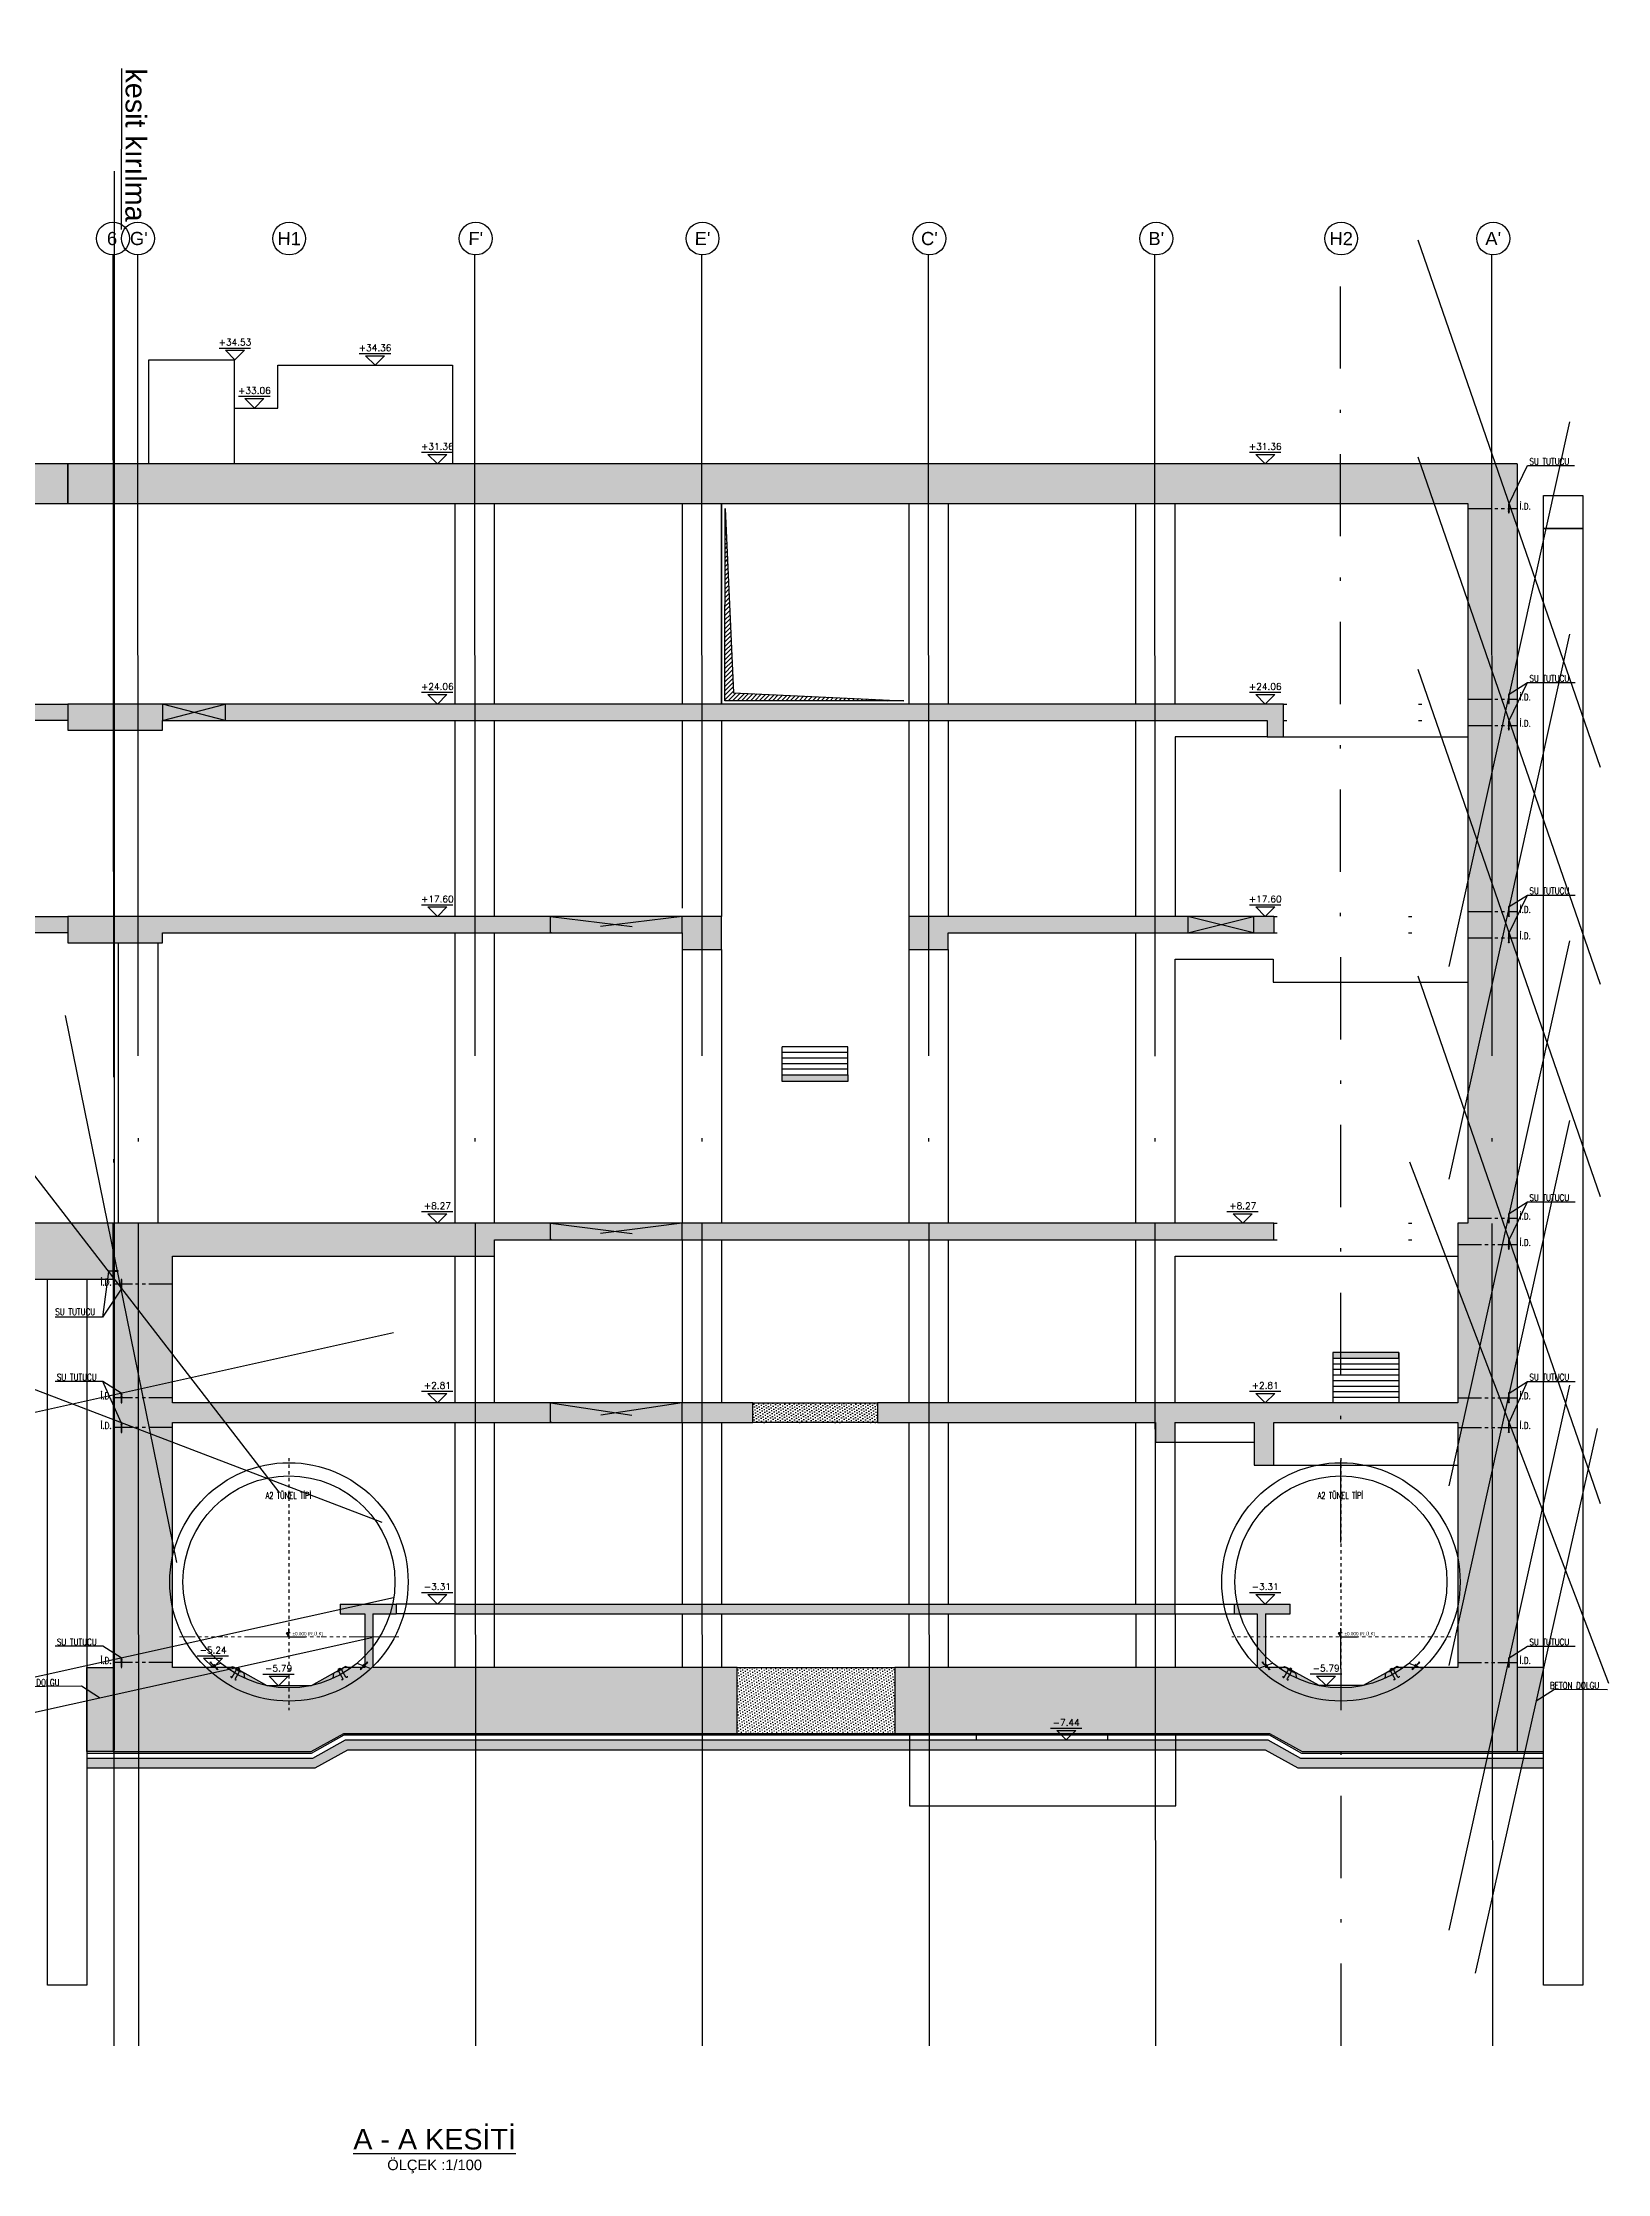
# Model space of a CAD drawing. Header units: millimetres. Extents: x 400392 to 401186, y 4543812 to 4544115.
# Drawn here: x 400616.8 to 400664.4, y 4543886.7 to 4543951.5 of the extents above; entities that cross this region are included whole.
import ezdxf
from ezdxf.enums import TextEntityAlignment as Align

# ---------------------------------------------------------------- set-up
doc = ezdxf.new("R2010")
doc.units = ezdxf.units.MM
for name, pattern in [('ACAD_ISO05W100', [33, 24, -3, 0, -3, 0, -3]), ('AKS', [3, 2.5, -0.25, 0, -0.25]), ('CIZGI', [0.4, 0.25, -0.15]), ('CONTINU', [0]), ('DASHDOT', [1, 0.5, -0.25, 0, -0.25]), ('DASHDOT2', [0.5, 0.25, -0.125, 0, -0.125]), ('Dot', [4, 0, -4]), ('HIDDEN2', [4.7625, 3.175, -1.5875])]:
    doc.linetypes.add(name, pattern=pattern)
for name, color, linetype in [('aks prota', 2, 'AKS'), ('AXIS', 8, 'DASHDOT2'), ('boşluk prota', 2, 'Continuous'), ('boşluk taraması prota', 252, 'Continuous'), ('caks prota', 4, 'Continuous'), ('görünüş prota', 4, 'Continuous'), ('iderzi_PROTA', 3, 'Continuous'), ('inşaat derzi prota', 11, 'Continuous'), ('KALIP', 1, 'Continuous'), ('kesik prota', 2, 'CIZGI'), ('kesit prota', 1, 'Continuous'), ('kesit tarama prota', 252, 'Continuous'), ('KOT', 7, 'Continuous'), ('kot prota', 4, 'Continuous'), ('LINE V2', 7, 'Continuous'), ('not prota', 2, 'Continuous'), ('not yazısı prota', 6, 'Continuous'), ('not çizgisi prota', 4, 'Continuous'), ('OLCU', 5, 'Continuous'), ('PRT-AL-TUNEL_EKSENI', 14, 'DASHDOT2'), ('PRT-CST-rc_level', 6, 'Continuous'), ('PRT-CST-rc_levermark', 4, 'Continuous'), ('st_s_su tutucu', 2, 'Continuous'), ('st_s_ölçü', 4, 'Continuous'), ('t35 prota', 3, 'Continuous'), ('taks prota', 7, 'Continuous'), ('tplan prota', 7, 'Continuous'), ('WATER STOP_B', 5, 'Continuous')]:
    doc.layers.add(name, color=color, linetype=linetype)
doc.layers.add('PRT-Geo-Axis', color=12, linetype='DASHDOT', lineweight=18)
doc.layers.add('PRT-KD-kazik', color=172, linetype='Continuous', lineweight=25)
doc.styles.add('Arial', font='Arial.ttf')
doc.styles.add('OLCU', font='romanstw.shx')
doc.styles.add('SIMPLXTW', font='simplxtw.shx', dxfattribs={"width": 0.6, "height": 125})
doc.styles.add('TAKS', font='Arial Unicode.ttf')
doc.styles.add('TEXT250', font='romanstw.shx', dxfattribs={"width": 0.8, "height": 25})
doc.styles.add('TSIMPLEX', font='romanstw.shx')
doc.styles.add('TUNNELCONSULT', font='Arial.ttf')
doc.dimstyles.new('1-50', dxfattribs={"dimtxt": 10, "dimasz": 4, "dimexe": 4, "dimexo": 8, "dimgap": 4, "dimtad": 1, "dimdec": 1, "dimrnd": 0.05, "dimzin": 9, "dimdsep": 46, "dimtxsty": 'OLCU', "dimblk1": 'OBLIQUE', "dimblk2": 'OBLIQUE', "dimsah": 1, "dimcen": 2, "dimdle": 4, "dimclrd": 4, "dimclre": 4, "dimclrt": 3, "dimadec": 1, "dimazin": 0, "dimtfac": 1, "dimtdec": 1, "dimtix": 1, "dimtmove": 2, "dimatfit": 3, "dimldrblk": 'OBLIQUE', "dimfxl": 1, "dimtvp": 1, "dimtolj": 1, "dimtzin": 1, "dimarcsym": 0})

# ---------------------------------------------------------------- blocks, each defined once
blk = doc.blocks.new('KOTK5')
at = {"layer": 'PRT-CST-rc_levermark'}
blk.add_line((217, 160), (-213, 160), dxfattribs=at)
blk.add_lwpolyline([(130, 130), (-130, 130), (0, 0)], close=True, dxfattribs=at)
at = {"layer": 'PRT-CST-rc_level', "style": 'OLCU'}
blk.add_attdef('000.00', text='', height=90, dxfattribs=at).set_placement((0, 193), align=Align.CENTER)
blk = doc.blocks.new('_Oblique')
at = {"layer": 'st_s_ölçü', "lineweight": -2}
blk.add_line((-0.5, -0.5), (0.5, 0.5), dxfattribs=at)
blk = doc.blocks.new('D')
at = {"layer": 'st_s_su tutucu', "linetype": 'CONTINU', "ltscale": 0.2}
for p, q in [((-39988, 52508), (-39993, 52508)), ((-39993, 52508), (-39993, 52507)), ((-39993, 52507), (-39991, 52506)), ((-39991, 52499), (-39992, 52499)), ((-39992, 52499), (-39992, 52498)), ((-39992, 52498), (-39991, 52498)), ((-39991, 52489), (-39992, 52489)), ((-39992, 52489), (-39992, 52488)), ((-39992, 52488), (-39991, 52488)), ((-39991, 52506), (-39991, 52499)), ((-39991, 52498), (-39991, 52489)), ((-39991, 52488), (-39991, 52479)), ((-39990, 52506), (-39988, 52507)), ((-39990, 52499), (-39990, 52506)), ((-39989, 52499), (-39990, 52499)), ((-39990, 52489), (-39990, 52498)), ((-39990, 52498), (-39989, 52498)), ((-39989, 52489), (-39990, 52489)), ((-39990, 52479), (-39990, 52488)), ((-39990, 52488), (-39989, 52488)), ((-39989, 52498), (-39989, 52499)), ((-39989, 52488), (-39989, 52489)), ((-39988, 52507), (-39988, 52508)), ((-39993, 52449), (-39991, 52450)), ((-39993, 52448), (-39993, 52449)), ((-39988, 52448), (-39993, 52448)), ((-39991, 52479), (-39992, 52479)), ((-39992, 52479), (-39992, 52478)), ((-39992, 52478), (-39991, 52478)), ((-39992, 52468), (-39992, 52469)), ((-39992, 52469), (-39991, 52469)), ((-39991, 52468), (-39992, 52468)), ((-39992, 52458), (-39992, 52459)), ((-39992, 52459), (-39991, 52459)), ((-39991, 52458), (-39992, 52458)), ((-39991, 52469), (-39991, 52478)), ((-39991, 52459), (-39991, 52468)), ((-39991, 52450), (-39991, 52458)), ((-39989, 52479), (-39990, 52479)), ((-39990, 52478), (-39989, 52478)), ((-39990, 52478), (-39990, 52469)), ((-39990, 52469), (-39989, 52469)), ((-39989, 52468), (-39990, 52468)), ((-39990, 52468), (-39990, 52459)), ((-39990, 52459), (-39989, 52459)), ((-39989, 52458), (-39990, 52458)), ((-39990, 52458), (-39990, 52450)), ((-39990, 52450), (-39988, 52449)), ((-39989, 52478), (-39989, 52479)), ((-39989, 52469), (-39989, 52468)), ((-39989, 52459), (-39989, 52458)), ((-39988, 52449), (-39988, 52448))]:
    blk.add_line(p, q, dxfattribs=at)
blk = doc.blocks.new('KESITKOT')
at = {"layer": 'KOT', "linetype": 'Continuous'}
h = blk.add_hatch(dxfattribs=at)
h.set_pattern_fill('ANSI31', color=5, scale=200, angle=45, style=0)
h.set_pattern_definition([(90, (63253.653, -35392.017), (25, 5e-15), [])])
h.paths.add_polyline_path([(-150, 260), (0, 260), (0, 0)])
at = {"layer": 'KOT', "color": 4, "linetype": 'Continuous'}
for p, q in [((75, 260), (-150, 260)), ((0, 0), (-150, 260)), ((0, 0), (0, 520)), ((0, 0), (1000, 0))]:
    blk.add_line(p, q, dxfattribs=at)
at = {"layer": 'KOT', "color": 7, "linetype": 'Continuous', "style": 'SIMPLXTW', "width": 0.7}
blk.add_attdef('%%P0.000', (216, 100), '', height=200, dxfattribs=at)
blk = doc.blocks.new('A$C05c5180b')
at = {"layer": 'AXIS', "color": 8, "linetype": 'DASHDOT', "ltscale": 3}
blk.add_line((909, 7722), (909, 60), dxfattribs=at)
at = {"layer": 'KALIP'}
for p, q in [((-1158, 1480), (-1585, 1325)), ((-955, 1324), (-806, 1383)), ((-806, 1383), (-459, 1183)), ((2624, 1383), (2278, 1183)), ((2774, 1324), (2624, 1383)), ((2977, 1480), (3404, 1325)), ((-435, 1024), (-459, 1183)), ((2254, 1024), (2278, 1183))]:
    blk.add_line(p, q, dxfattribs=at)
at = {"layer": 'KALIP', "elevation": 0}
for points in [[(-638, 1333), (-658, 1298), (-606, 1268), (-586, 1303)], [(2457, 1333), (2477, 1298), (2425, 1268), (2405, 1303)]]:
    blk.add_lwpolyline(points, close=True, dxfattribs=at)
at = {"layer": 'KALIP'}
for radius in [3625, 3225]:
    blk.add_circle((909, 3955), radius, dxfattribs=at)
at = {"layer": 'LINE V2', "color": 4, "elevation": 0}
for points in [[(-729, 1316), (-556, 1216), (-546, 1233), (-719, 1333)], [(2548, 1316), (2374, 1216), (2364, 1233), (2538, 1333)]]:
    blk.add_lwpolyline(points, close=True, dxfattribs=at)
for points in [[(-861, 1086, 1), (-818, 1061), (-696, 1274, -0.414214), (-668, 1281), (-616, 1251, -0.414214), (-609, 1224), (-731, 1011, 1), (-688, 986, -1)], [(2680, 1086, -1), (2637, 1061), (2514, 1274, 0.414214), (2487, 1281), (2435, 1251, 0.414214), (2428, 1224), (2550, 1011, -1), (2507, 986, 1)]]:
    blk.add_lwpolyline(points, format="xyb", dxfattribs=at)
at = {"layer": 'PRT-Geo-Axis', "linetype": 'DASHDOT', "ltscale": 3}
blk.add_line((4252, 2280), (-2415, 2280), dxfattribs=at)
at = {"layer": 'WATER STOP_B', "color": 3}
for points in [[(-1339, 1405, 0.57735), (-1339, 1408), (-1368, 1436, 0.57735), (-1371, 1435), (-1378, 1408, -0.57735), (-1381, 1407), (-1419, 1444), (-1424, 1439), (-1427, 1443), (-1422, 1447), (-1450, 1474), (-1454, 1469), (-1458, 1472), (-1453, 1477), (-1470, 1493), (-1488, 1490), (-1492, 1494), (-1467, 1520), (-1463, 1515), (-1466, 1498), (-1449, 1481), (-1444, 1486), (-1441, 1483), (-1445, 1478), (-1418, 1452), (-1414, 1457), (-1410, 1453), (-1415, 1448), (-1383, 1418, 0.57735), (-1380, 1419), (-1374, 1445, -0.57735), (-1370, 1446), (-1329, 1405, -0.57735), (-1330, 1402), (-1355, 1395, 0.57735), (-1356, 1392), (-1324, 1361), (-1320, 1366), (-1316, 1363), (-1321, 1358), (-1294, 1332), (-1289, 1337), (-1285, 1333), (-1290, 1328), (-1273, 1312), (-1255, 1316), (-1251, 1312), (-1276, 1286), (-1280, 1290), (-1277, 1308), (-1294, 1324), (-1299, 1319), (-1302, 1323), (-1298, 1327), (-1325, 1354), (-1330, 1349), (-1333, 1352), (-1328, 1357), (-1366, 1394, -0.57735), (-1366, 1397)], [(3158, 1405, -0.57735), (3157, 1408), (3186, 1436, -0.57735), (3190, 1435), (3196, 1408, 0.57735), (3200, 1407), (3238, 1444), (3242, 1439), (3246, 1443), (3241, 1447), (3268, 1474), (3273, 1469), (3277, 1472), (3272, 1477), (3289, 1493), (3307, 1490), (3311, 1494), (3286, 1520), (3282, 1515), (3285, 1498), (3268, 1481), (3263, 1486), (3260, 1483), (3264, 1478), (3237, 1452), (3232, 1457), (3229, 1453), (3234, 1448), (3202, 1418, -0.57735), (3199, 1419), (3193, 1445, 0.57735), (3189, 1446), (3148, 1405, 0.57735), (3148, 1402), (3174, 1395, -0.57735), (3174, 1392), (3143, 1361), (3138, 1366), (3135, 1363), (3140, 1358), (3112, 1332), (3108, 1337), (3104, 1333), (3109, 1328), (3092, 1312), (3074, 1316), (3070, 1312), (3095, 1286), (3099, 1290), (3096, 1308), (3113, 1324), (3118, 1319), (3121, 1323), (3117, 1327), (3144, 1354), (3148, 1349), (3152, 1352), (3147, 1357), (3185, 1394, 0.57735), (3184, 1397)]]:
    blk.add_lwpolyline(points, format="xyb", close=True, dxfattribs=at)
at = {"layer": 'OLCU'}
ref = blk.add_blockref('KESITKOT', (909, 2280), dxfattribs=dict(at, xscale=0.4999999999987873, yscale=0.4999999999987873, zscale=0.4999999999987873))
ref.add_attrib('%%P0.000', '%%P0.000 (R.Ü.K)', (1017, 2330), dxfattribs={"layer": 'KOT', "color": 1, "linetype": 'Continuous', "height": 100, "style": 'TUNNELCONSULT'})
at = {"layer": 'not prota', "style": 'TEXT250', "width": 0.7}
blk.add_text('A2 TÜNEL TİPİ', height=200, dxfattribs=at).set_placement((891, 6585), align=Align.MIDDLE_CENTER)
blk = doc.blocks.new('A-A Kesiti')
at = {"layer": 'boşluk taraması prota', "ltscale": 2}
h = blk.add_hatch(dxfattribs=at)
h.set_pattern_fill('ANSI31', color=256, scale=0.03, style=0)
h.set_pattern_definition([(45, (399927.19147, 4543578.38149), (-0.067351921, 0.067351921), [])])
h.paths.add_polyline_path([(400629.43, 4543995.517), (400629.682, 4543989.907), (400634.866, 4543989.669), (400629.416, 4543989.669)])
at = {"layer": 'kesit tarama prota'}
h = blk.add_hatch(color=256, dxfattribs=at)
h.dxf.hatch_style = 1
h.paths.add_polyline_path([(400609.43, 4543996.869), (400573.353, 4543996.869), (400573.353, 4543980.579), (400572.953, 4543980.579), (400572.953, 4543980.179), (400574.553, 4543980.179), (400574.553, 4543982.609), (400574.78, 4543982.609), (400574.78, 4543983.109), (400574.553, 4543983.109), (400574.553, 4543989.069), (400609.43, 4543989.069), (400609.43, 4543989.569), (400574.553, 4543989.569), (400574.553, 4543995.669), (400609.43, 4543995.669)])
h = blk.add_hatch(color=256, dxfattribs=at)
h.dxf.hatch_style = 1
h.paths.add_polyline_path([(400653.516, 4543996.869), (400609.43, 4543996.869), (400609.43, 4543995.669), (400652.016, 4543995.669), (400652.016, 4543973.78), (400651.716, 4543973.78), (400651.716, 4543968.319), (400634.066, 4543968.319), (400634.066, 4543967.719), (400642.515, 4543967.719), (400642.515, 4543967.119), (400643.116, 4543967.119), (400643.116, 4543967.719), (400645.516, 4543967.719), (400645.516, 4543966.419), (400646.116, 4543966.419), (400646.116, 4543967.719), (400651.716, 4543967.719), (400651.716, 4543960.269), (400649.824, 4543960.269), (400648.835, 4543959.719), (400647.495, 4543959.719), (400646.506, 4543960.269), (400645.865, 4543960.269), (400645.865, 4543961.899), (400646.616, 4543961.899), (400646.616, 4543962.199), (400644.916, 4543962.199), (400644.916, 4543961.899), (400645.615, 4543961.899), (400645.615, 4543960.269), (400634.59, 4543960.269), (400634.59, 4543958.269), (400645.987, 4543958.269), (400646.976, 4543957.719), (400649.354, 4543957.719), (400650.343, 4543957.719), (400653.516, 4543957.719)])
h = blk.add_hatch(color=256, dxfattribs=at)
h.dxf.hatch_style = 1
h.paths.add_polyline_path([(400646.416, 4543989.569), (400609.43, 4543989.569), (400609.43, 4543988.769), (400612.316, 4543988.769), (400612.316, 4543989.069), (400645.916, 4543989.069), (400645.916, 4543988.569), (400646.416, 4543988.569)])
h = blk.add_hatch(color=256, dxfattribs=at)
h.dxf.hatch_style = 1
h.paths.add_polyline_path([(400607.83, 4543983.109), (400609.43, 4543983.109), (400609.43, 4543982.609), (400607.83, 4543982.609)])
h = blk.add_hatch(color=256, dxfattribs=at)
h.dxf.hatch_style = 1
h.paths.add_polyline_path([(400629.316, 4543983.109), (400609.43, 4543983.109), (400609.43, 4543982.309), (400612.316, 4543982.309), (400612.316, 4543982.609), (400628.116, 4543982.609), (400628.116, 4543982.109), (400629.316, 4543982.109)])
h = blk.add_hatch(color=256, dxfattribs=at)
h.dxf.hatch_style = 1
h.paths.add_polyline_path([(400646.116, 4543983.109), (400635.016, 4543983.109), (400635.016, 4543982.109), (400636.216, 4543982.109), (400636.216, 4543982.609), (400646.116, 4543982.609)])
h = blk.add_hatch(color=256, dxfattribs=at)
h.dxf.hatch_style = 1
h.paths.add_polyline_path([(400633.163, 4543978.292), (400631.163, 4543978.292), (400631.163, 4543978.092), (400633.163, 4543978.092)], flags=17)
h = blk.add_hatch(color=256, dxfattribs=at)
h.dxf.hatch_style = 1
h.paths.add_polyline_path([(400610.816, 4543973.779), (400574.553, 4543973.779), (400574.553, 4543974.479), (400572.953, 4543974.479), (400572.953, 4543974.079), (400573.353, 4543974.079), (400573.353, 4543972.079), (400610.816, 4543972.079)])
h = blk.add_hatch(color=256, dxfattribs=at)
h.dxf.hatch_style = 1
h.paths.add_polyline_path([(400646.116, 4543973.779), (400610.816, 4543973.779), (400610.816, 4543957.719), (400616.83, 4543957.719), (400617.825, 4543958.269), (400629.79, 4543958.269), (400629.79, 4543960.269), (400618.715, 4543960.269), (400618.715, 4543961.899), (400619.416, 4543961.899), (400619.416, 4543962.199), (400617.716, 4543962.199), (400617.716, 4543961.899), (400618.465, 4543961.899), (400618.465, 4543960.269), (400617.825, 4543960.269), (400616.83, 4543959.716), (400615.5, 4543959.716), (400614.506, 4543960.269), (400612.616, 4543960.269), (400612.616, 4543967.719), (400630.266, 4543967.719), (400630.266, 4543968.319), (400612.616, 4543968.319), (400612.616, 4543972.779), (400622.416, 4543972.779), (400622.416, 4543973.279), (400646.116, 4543973.279)])
h = blk.add_hatch(color=256, dxfattribs=at)
h.dxf.hatch_style = 1
h.paths.add_polyline_path([(400649.916, 4543969.849), (400647.916, 4543969.849), (400647.916, 4543969.679), (400649.916, 4543969.679)], flags=17)
h = blk.add_hatch(dxfattribs=at)
h.set_pattern_fill('DOTS', color=2, scale=0.05, angle=36)
h.set_pattern_definition([(36, (401064.47961, 4543652.329636), (-0.014547592, 0.087543451), [0, -0.079375])])
h.paths.add_polyline_path([(400630.266, 4543968.319), (400630.266, 4543967.719), (400634.066, 4543967.719), (400634.066, 4543968.319)])
h = blk.add_hatch(color=256, dxfattribs=at)
h.dxf.hatch_style = 1
h.paths.add_polyline_path([(400643.116, 4543962.199), (400621.216, 4543962.199), (400621.216, 4543961.899), (400643.116, 4543961.899)])
h = blk.add_hatch(color=256, dxfattribs=at)
h.dxf.hatch_style = 1
h.paths.add_polyline_path([(400610.816, 4543960.269), (400610.016, 4543960.269), (400610.016, 4543957.719), (400610.816, 4543957.719)])
h = blk.add_hatch(dxfattribs=at)
h.set_pattern_fill('DOTS', color=2, scale=0.05, angle=36)
h.set_pattern_definition([(36, (400671.21291, 4543652.329636), (-0.014547592, 0.087543451), [0, -0.079375])])
h.paths.add_polyline_path([(400634.59, 4543960.269), (400629.79, 4543960.269), (400629.79, 4543958.269), (400634.59, 4543958.269)])
h = blk.add_hatch(color=256, dxfattribs=at)
h.dxf.hatch_style = 1
h.paths.add_polyline_path([(400654.316, 4543960.269), (400653.518, 4543960.269), (400653.518, 4543957.719), (400654.316, 4543957.719)])
h = blk.add_hatch(dxfattribs=at)
h.set_pattern_fill('AR-CONC', color=253, scale=0.001)
h.set_pattern_definition([(50, (401064.4796, 4543652.32964), (0.18218467, -0.015939086), [0.01905, -0.20955]), (355, (401064.4796, 4543652.32964), (-0.03524342, 0.191056845), [0.01524, -0.167640584]), (100.451445, (401064.49479, 4543652.3283), (0.146941247, 0.17511775), [0.01619001, -0.178090245]), (46.1842, (401064.4796, 4543652.38044), (0.27107904, -0.04204233), [0.028575, -0.314325]), (96.63556, (401064.5022, 4543652.37693), (0.23740413, 0.24742612), [0.02428502, -0.26713561]), (351.18415, (401064.4796, 4543652.38044), (0.23740413, 0.24742612), [0.02285997, -0.25145973]), (21, (401064.505, 4543652.36774), (0.15161439, -0.1022652), [0.01905, -0.20955]), (326, (401064.505, 4543652.36774), (0.06180203, 0.184187966), [0.01524, -0.16764]), (71.451445, (401064.51764, 4543652.35921), (0.21341642, 0.08192277), [0.01619001, -0.17808994]), (37.5, (401064.47961, 4543652.329636), (0.003088603, 0.084555039), [0, -0.165608, 0, -0.17018, 0, -0.168275]), (7.5, (401064.47961, 4543652.32964), (0.066819663, 0.100180575), [0, -0.097028, 0, -0.161798, 0, -0.064135]), (327.5, (401064.422965, 4543652.329636), (0.135590595, -0.005728744), [0, -0.0635, 0, -0.19812, 0, -0.26289]), (317.5, (401064.39757, 4543652.32964), (0.148129181, 0.02542649), [0, -0.08255, 0, -0.131572, 0, -0.18669])])
h.paths.add_polyline_path([(400645.935, 4543958.069), (400617.877, 4543958.069), (400616.881, 4543957.516), (400615.448, 4543957.516), (400614.454, 4543957.519), (400610.016, 4543957.519), (400610.016, 4543957.219), (400614.376, 4543957.219), (400615.371, 4543957.216), (400616.959, 4543957.216), (400617.955, 4543957.769), (400645.857, 4543957.769), (400646.847, 4543957.219), (400649.483, 4543957.219), (400650.473, 4543957.219), (400654.316, 4543957.219), (400654.316, 4543957.519), (400650.395, 4543957.519), (400649.405, 4543957.519), (400646.924, 4543957.519)])
at = {"layer": 'aks prota', "ltscale": 10}
for p, q in [((400610.806, 4544003.224), (400610.831, 4543948.769)), ((400611.591, 4543948.769), (400611.566, 4544003.224)), ((400621.84, 4543948.769), (400621.816, 4544003.224)), ((400628.74, 4543948.769), (400628.716, 4544003.224)), ((400635.64, 4543948.769), (400635.616, 4544003.224)), ((400642.524, 4543948.764), (400642.499, 4544003.219)), ((400652.774, 4543948.769), (400652.749, 4544003.224))]:
    blk.add_line(p, q, dxfattribs=at)
at = {"layer": 'boşluk prota', "ltscale": 0.05}
blk.add_lwpolyline([(400629.43, 4543995.517), (400629.682, 4543989.907), (400634.866, 4543989.669), (400629.416, 4543989.669)], close=True, dxfattribs=at)
at = {"layer": 'caks prota', "ltscale": 0.05}
for centre in [(400610.806, 4544003.724), (400611.566, 4544003.724), (400616.166, 4544003.723), (400621.84, 4544003.723), (400628.74, 4544003.723), (400635.64, 4544003.723), (400642.541, 4544003.723), (400648.166, 4544003.723), (400652.791, 4544003.723)]:
    blk.add_circle(centre, 0.5, dxfattribs=at)
at = {"layer": 'görünüş prota'}
for p, q in [((400611.901, 4543996.869), (400611.901, 4544000.039)), ((400614.5, 4543996.869), (400614.5, 4544000.039)), ((400621.135, 4543999.869), (400621.135, 4543996.869)), ((400621.216, 4543989.569), (400621.216, 4543995.669)), ((400622.416, 4543989.569), (400622.416, 4543995.669)), ((400628.116, 4543995.669), (400628.116, 4543989.569)), ((400629.316, 4543995.669), (400629.316, 4543989.569)), ((400635.016, 4543995.669), (400635.016, 4543989.569)), ((400636.216, 4543995.669), (400636.216, 4543989.569)), ((400641.916, 4543989.569), (400641.916, 4543995.669)), ((400643.116, 4543989.569), (400643.116, 4543995.669)), ((400621.216, 4543983.109), (400621.216, 4543989.069)), ((400622.416, 4543983.109), (400622.416, 4543989.069)), ((400628.116, 4543989.069), (400628.116, 4543983.359)), ((400629.316, 4543989.069), (400629.316, 4543983.109)), ((400635.016, 4543989.069), (400635.016, 4543983.109)), ((400636.216, 4543989.069), (400636.216, 4543983.109)), ((400641.916, 4543983.109), (400641.916, 4543989.069)), ((400610.966, 4543982.309), (400610.966, 4543973.779)), ((400612.166, 4543982.309), (400612.166, 4543973.779)), ((400621.216, 4543973.779), (400621.216, 4543982.609)), ((400622.416, 4543973.779), (400622.416, 4543982.609)), ((400641.916, 4543973.779), (400641.916, 4543982.609)), ((400628.116, 4543982.109), (400628.116, 4543973.779)), ((400629.316, 4543982.109), (400629.316, 4543973.779)), ((400635.016, 4543982.109), (400635.016, 4543973.779)), ((400636.216, 4543982.109), (400636.216, 4543973.779)), ((400646.1, 4543981.809), (400646.1, 4543981.11)), ((400628.116, 4543973.279), (400628.116, 4543968.319)), ((400629.316, 4543973.279), (400629.316, 4543968.319)), ((400635.016, 4543973.279), (400635.016, 4543968.319)), ((400636.216, 4543973.279), (400636.216, 4543968.319)), ((400641.916, 4543968.319), (400641.916, 4543973.279)), ((400621.216, 4543968.319), (400621.216, 4543972.779)), ((400622.416, 4543968.319), (400622.416, 4543972.779)), ((400621.216, 4543962.199), (400621.216, 4543967.719)), ((400622.416, 4543962.199), (400622.416, 4543967.719)), ((400628.116, 4543967.719), (400628.116, 4543962.199)), ((400629.316, 4543967.719), (400629.316, 4543962.199)), ((400635.016, 4543967.719), (400635.016, 4543962.199)), ((400636.216, 4543967.719), (400636.216, 4543962.199)), ((400641.916, 4543962.199), (400641.916, 4543967.719)), ((400643.116, 4543962.199), (400643.116, 4543967.119)), ((400622.416, 4543960.269), (400622.416, 4543962.199)), ((400621.216, 4543960.269), (400621.216, 4543961.899)), ((400628.116, 4543961.899), (400628.116, 4543960.269)), ((400629.316, 4543961.899), (400629.316, 4543960.269)), ((400635.016, 4543961.899), (400635.016, 4543960.269)), ((400636.216, 4543961.899), (400636.216, 4543960.269)), ((400641.916, 4543961.899), (400641.916, 4543960.269)), ((400643.116, 4543961.899), (400643.116, 4543960.269))]:
    blk.add_line(p, q, dxfattribs=at)
at = {"layer": 'görünüş prota', "color": 4}
for p, q in [((400633.163, 4543979.142), (400631.163, 4543979.142)), ((400633.163, 4543978.972), (400631.163, 4543978.972)), ((400633.163, 4543978.802), (400631.163, 4543978.802)), ((400633.163, 4543978.632), (400631.163, 4543978.632)), ((400633.163, 4543978.462), (400631.163, 4543978.462)), ((400647.916, 4543969.849), (400647.916, 4543968.319)), ((400649.916, 4543969.849), (400649.916, 4543968.319))]:
    blk.add_line(p, q, dxfattribs=at)
at = {"layer": 'görünüş prota'}
for points in [[(400611.901, 4544000.039), (400614.5, 4544000.039)], [(400614.517, 4543998.57), (400615.82, 4543998.57), (400615.82, 4543999.869), (400621.135, 4543999.869)], [(400645.916, 4543988.569), (400643.116, 4543988.569), (400643.116, 4543983.109)], [(400646.416, 4543988.569), (400652.016, 4543988.569)], [(400643.116, 4543973.779), (400643.116, 4543981.809), (400646.1, 4543981.809)], [(400646.1, 4543981.11), (400652.016, 4543981.11)], [(400643.116, 4543968.319), (400643.116, 4543972.779), (400651.716, 4543972.779)], [(400630.266, 4543968.319), (400634.066, 4543968.319)], [(400634.066, 4543967.719), (400630.266, 4543967.719)], [(400643.116, 4543967.119), (400645.516, 4543967.119)], [(400646.116, 4543966.419), (400651.716, 4543966.419)], [(400629.79, 4543960.269), (400634.59, 4543960.269)], [(400629.79, 4543958.269), (400634.59, 4543958.269)], [(400635.04, 4543958.267), (400635.04, 4543956.064), (400643.14, 4543956.067), (400643.14, 4543958.269)], [(400637.066, 4543958.269), (400637.066, 4543958.067), (400641.066, 4543958.067), (400641.066, 4543958.269)], [(400610.016, 4543957.669), (400614.493, 4543957.669), (400615.487, 4543957.666), (400616.843, 4543957.666), (400617.838, 4543958.219), (400645.974, 4543958.219), (400646.963, 4543957.669), (400649.367, 4543957.669), (400650.356, 4543957.669), (400654.316, 4543957.669)], [(400610.016, 4543957.519), (400614.454, 4543957.519), (400615.448, 4543957.516), (400616.881, 4543957.516), (400617.877, 4543958.069), (400645.935, 4543958.069), (400646.924, 4543957.519), (400649.405, 4543957.519), (400650.395, 4543957.519), (400654.316, 4543957.519)], [(400610.016, 4543957.219), (400614.376, 4543957.219), (400615.371, 4543957.216), (400616.959, 4543957.216), (400617.955, 4543957.769), (400645.857, 4543957.769), (400646.847, 4543957.219), (400649.483, 4543957.219), (400650.473, 4543957.219), (400654.316, 4543957.219), (400654.316, 4543957.669)]]:
    blk.add_lwpolyline(points, dxfattribs=at)
blk.add_lwpolyline([(400629.316, 4543995.669), (400635.016, 4543995.669), (400635.016, 4543989.569), (400629.316, 4543989.569)], close=True, dxfattribs=at)
at = {"layer": 'görünüş prota', "color": 4, "linetype": 'Dot'}
for points in [[(400646.416, 4543989.569), (400652.016, 4543989.569)], [(400646.416, 4543989.069), (400652.016, 4543989.07)], [(400646.116, 4543983.11), (400652.016, 4543983.11)], [(400646.116, 4543982.609), (400652.016, 4543982.61)], [(400646.116, 4543973.779), (400651.716, 4543973.78)], [(400646.116, 4543973.28), (400651.716, 4543973.28)]]:
    blk.add_lwpolyline(points, dxfattribs=at)
at = {"layer": 'görünüş prota', "color": 4}
for points in [[(400631.163, 4543978.292), (400631.163, 4543979.142)], [(400633.163, 4543978.292), (400633.163, 4543979.142)], [(400647.916, 4543969.509), (400649.916, 4543969.509)], [(400647.916, 4543969.339), (400649.916, 4543969.339)], [(400647.916, 4543969.169), (400649.916, 4543969.169)], [(400647.916, 4543968.999), (400649.916, 4543968.999)], [(400647.916, 4543968.829), (400649.916, 4543968.829)], [(400647.916, 4543968.659), (400649.916, 4543968.659)], [(400647.916, 4543968.489), (400649.916, 4543968.489)]]:
    blk.add_lwpolyline(points, dxfattribs=at)
at = {"layer": 'görünüş prota', "linetype": 'HIDDEN2'}
for points in [[(400621.216, 4543962.199), (400619.416, 4543962.199)], [(400643.116, 4543962.199), (400644.916, 4543962.199)], [(400621.216, 4543961.899), (400619.416, 4543961.899)], [(400643.116, 4543961.899), (400644.916, 4543961.899)]]:
    blk.add_lwpolyline(points, dxfattribs=at)
at = {"layer": 'iderzi_PROTA', "linetype": 'ACAD_ISO05W100', "ltscale": 2}
blk.add_line((400610.852, 4543957.769), (400610.852, 4544009.681), dxfattribs=at)
at = {"layer": 'inşaat derzi prota', "linetype": 'ACAD_ISO05W100', "ltscale": 0.03}
for points in [[(400652.016, 4543995.519), (400653.516, 4543995.519)], [(400652.016, 4543989.719), (400653.516, 4543989.719)], [(400652.016, 4543988.919), (400653.516, 4543988.919)], [(400652.016, 4543983.26), (400653.516, 4543983.26)], [(400652.016, 4543982.46), (400653.516, 4543982.46)], [(400652.016, 4543973.93), (400653.516, 4543973.93)], [(400651.716, 4543973.13), (400653.516, 4543973.13)], [(400612.616, 4543971.929), (400610.816, 4543971.929)], [(400612.616, 4543968.469), (400610.816, 4543968.469)], [(400651.716, 4543968.469), (400653.516, 4543968.469)], [(400612.616, 4543967.569), (400610.816, 4543967.569)], [(400651.716, 4543967.569), (400653.516, 4543967.569)], [(400612.616, 4543960.419), (400610.816, 4543960.419)], [(400651.716, 4543960.419), (400653.516, 4543960.419)]]:
    blk.add_lwpolyline(points, dxfattribs=at)
at = {"layer": 'kesik prota', "ltscale": 10}
for points in [[(400612.316, 4543989.569), (400612.316, 4543989.069), (400614.217, 4543989.569), (400614.217, 4543989.069), (400612.316, 4543989.569)], [(400628.116, 4543983.109), (400624.116, 4543982.609), (400624.116, 4543983.109), (400628.116, 4543982.609), (400628.116, 4543983.109)], [(400643.5, 4543983.109), (400643.5, 4543982.609), (400645.5, 4543983.109), (400645.5, 4543982.609), (400643.5, 4543983.109)], [(400628.116, 4543973.779), (400624.116, 4543973.279), (400624.116, 4543973.779), (400628.116, 4543973.279), (400628.116, 4543973.779)], [(400628.116, 4543968.319), (400624.116, 4543967.719), (400624.116, 4543968.319), (400628.116, 4543967.719), (400628.116, 4543968.319)]]:
    blk.add_lwpolyline(points, dxfattribs=at)
at = {"layer": 'kesit prota', "color": 1}
for p, q in [((400653.516, 4543996.869), (400653.516, 4543957.719)), ((400646.116, 4543983.109), (400646.116, 4543982.609)), ((400617.716, 4543962.199), (400619.416, 4543962.199)), ((400617.716, 4543962.199), (400617.716, 4543961.899)), ((400619.416, 4543962.199), (400619.416, 4543961.899)), ((400621.216, 4543962.199), (400643.116, 4543962.199)), ((400621.216, 4543961.899), (400621.216, 4543962.199)), ((400643.116, 4543961.899), (400643.116, 4543962.199)), ((400644.916, 4543962.199), (400646.616, 4543962.199)), ((400644.916, 4543961.899), (400644.916, 4543962.199)), ((400646.616, 4543961.899), (400646.616, 4543962.199)), ((400617.716, 4543961.899), (400618.465, 4543961.899)), ((400618.465, 4543961.899), (400618.465, 4543960.269)), ((400618.715, 4543961.899), (400619.416, 4543961.899)), ((400618.715, 4543961.899), (400618.715, 4543960.269)), ((400621.216, 4543961.899), (400643.116, 4543961.899)), ((400644.916, 4543961.899), (400645.615, 4543961.899)), ((400645.615, 4543961.899), (400645.615, 4543960.269)), ((400645.865, 4543961.899), (400646.616, 4543961.899)), ((400645.865, 4543961.899), (400645.865, 4543960.269))]:
    blk.add_line(p, q, dxfattribs=at)
for points in [[(400574.553, 4543995.669), (400609.43, 4543995.669), (400609.43, 4543996.869), (400573.353, 4543996.869), (400573.353, 4543980.579)], [(400609.43, 4543996.869), (400609.43, 4543995.669)], [(400653.516, 4543996.869), (400609.43, 4543996.869)], [(400609.43, 4543995.669), (400652.016, 4543995.669), (400652.016, 4543973.78), (400651.716, 4543973.78), (400651.716, 4543968.319), (400634.066, 4543968.319), (400634.066, 4543967.719), (400642.505, 4543967.719)], [(400574.553, 4543989.569), (400609.43, 4543989.569), (400609.43, 4543989.069), (400574.553, 4543989.069)], [(400609.43, 4543989.569), (400609.43, 4543988.769), (400612.316, 4543988.769), (400612.316, 4543989.069), (400645.916, 4543989.069), (400645.916, 4543988.569), (400646.416, 4543988.569), (400646.416, 4543989.569), (400609.43, 4543989.569)], [(400607.83, 4543983.109), (400609.43, 4543983.109), (400609.43, 4543982.609), (400607.83, 4543982.609), (400607.83, 4543983.109)], [(400574.553, 4543973.779), (400574.553, 4543974.479), (400572.953, 4543974.479), (400572.953, 4543974.079), (400573.353, 4543974.079), (400573.353, 4543972.079), (400610.816, 4543972.079), (400610.816, 4543973.779), (400574.553, 4543973.779)], [(400618.465, 4543960.269), (400617.825, 4543960.269), (400616.83, 4543959.716), (400615.5, 4543959.716), (400614.506, 4543960.269), (400612.616, 4543960.269), (400612.616, 4543967.719), (400630.266, 4543967.719), (400630.266, 4543968.319), (400612.616, 4543968.319), (400612.616, 4543972.779), (400622.416, 4543972.779), (400622.416, 4543973.279), (400646.116, 4543973.279), (400646.116, 4543973.779), (400610.816, 4543973.779), (400610.816, 4543957.719), (400616.83, 4543957.719), (400617.825, 4543958.269)], [(400642.515, 4543967.719), (400642.515, 4543967.119), (400643.116, 4543967.119), (400643.116, 4543967.719)], [(400643.105, 4543967.719), (400645.516, 4543967.719), (400645.516, 4543966.419), (400646.116, 4543966.419), (400646.116, 4543967.719), (400651.716, 4543967.719), (400651.716, 4543960.269), (400649.824, 4543960.269), (400648.835, 4543959.719), (400647.495, 4543959.719), (400646.506, 4543960.269), (400645.865, 4543960.269)], [(400610.816, 4543957.719), (400610.016, 4543957.719), (400610.016, 4543960.269), (400610.816, 4543960.269)], [(400617.825, 4543958.269), (400629.79, 4543958.269), (400629.79, 4543960.269), (400618.715, 4543960.269)], [(400645.615, 4543960.269), (400634.59, 4543960.269), (400634.59, 4543958.269), (400645.987, 4543958.269), (400646.976, 4543957.719), (400649.354, 4543957.719), (400650.343, 4543957.719), (400653.516, 4543957.719)], [(400653.516, 4543957.719), (400654.316, 4543957.719), (400654.316, 4543960.269), (400653.516, 4543960.269)]]:
    blk.add_lwpolyline(points, dxfattribs=at)
for points in [[(400629.316, 4543982.109), (400629.316, 4543983.109), (400609.43, 4543983.109), (400609.43, 4543982.309), (400612.316, 4543982.309), (400612.316, 4543982.609), (400628.116, 4543982.609), (400628.116, 4543982.109)], [(400631.163, 4543978.292), (400633.163, 4543978.292), (400633.163, 4543978.092), (400631.163, 4543978.092)], [(400647.916, 4543969.849), (400647.916, 4543969.679), (400649.916, 4543969.679), (400649.916, 4543969.849)]]:
    blk.add_lwpolyline(points, close=True, dxfattribs=at)
at = {"layer": 'kesit prota'}
blk.add_lwpolyline([(400646.116, 4543983.109), (400635.016, 4543983.109), (400635.016, 4543982.109), (400636.216, 4543982.109), (400636.216, 4543982.609), (400646.116, 4543982.609)], dxfattribs=at)
at = {"layer": 'PRT-AL-TUNEL_EKSENI', "ltscale": 10}
blk.add_line((400648.166, 4543948.769), (400648.141, 4544003.224), dxfattribs=at)
at = {"layer": 'PRT-Geo-Axis', "linetype": 'DASHDOT', "ltscale": 3}
blk.add_line((400619.494, 4543961.199), (400612.826, 4543961.199), dxfattribs=at)
at = {"layer": 'PRT-KD-kazik', "color": 3}
for points in [[(400654.316, 4543995.909), (400655.516, 4543995.909), (400655.516, 4543994.909), (400654.316, 4543994.909)], [(400654.316, 4543994.909), (400655.516, 4543994.909), (400655.516, 4543950.609), (400654.316, 4543950.609)]]:
    blk.add_lwpolyline(points, close=True, dxfattribs=at)
blk.add_lwpolyline([(400610.016, 4543972.079), (400610.016, 4543950.609), (400608.816, 4543950.609), (400608.816, 4543972.079)], dxfattribs=at)
at = {"layer": 'kesit prota', "xscale": 0.001, "yscale": 0.001, "zscale": 0.001}
for p in [(400615.251, 4543958.919), (400647.25, 4543958.919)]:
    blk.add_blockref('A$C05c5180b', p, dxfattribs=at)
at = {"layer": 'kot prota', "linetype": 'CONTINU', "ltscale": 0.1}
ref = blk.add_blockref('KOTK5', (400614.517, 4544000.039), dxfattribs=dict(at, xscale=-0.002222222222222221, yscale=0.002222222222222222, zscale=0.002222222222222222, rotation=359.9999999998683))
ref.add_attrib('000.00', '+34.53', dxfattribs={"layer": 'PRT-CST-rc_level', "height": 0.2, "style": 'OLCU'}).set_placement((400614.517, 4544000.469), align=Align.CENTER)
ref = blk.add_blockref('KOTK5', (400618.78, 4543999.869), dxfattribs=dict(at, xscale=-0.002222222222222221, yscale=0.002222222222222222, zscale=0.002222222222222222, rotation=359.9999999998683))
ref.add_attrib('000.00', '+34.36', dxfattribs={"layer": 'PRT-CST-rc_level', "height": 0.2, "style": 'OLCU'}).set_placement((400618.78, 4544000.299), align=Align.CENTER)
ref = blk.add_blockref('KOTK5', (400615.11, 4543998.57), dxfattribs=dict(at, xscale=-0.002222222222222221, yscale=0.002222222222222222, zscale=0.002222222222222222, rotation=359.9999999998683))
ref.add_attrib('000.00', '+33.06', dxfattribs={"layer": 'PRT-CST-rc_level', "height": 0.2, "style": 'OLCU'}).set_placement((400615.11, 4543998.999), align=Align.CENTER)
ref = blk.add_blockref('KOTK5', (400620.674, 4543996.869), dxfattribs=dict(at, xscale=-0.002222222222222221, yscale=0.002222222222222222, zscale=0.002222222222222222, rotation=359.9999999998683))
ref.add_attrib('000.00', '+31.36', dxfattribs={"layer": 'PRT-CST-rc_level', "height": 0.2, "style": 'OLCU'}).set_placement((400620.674, 4543997.299), align=Align.CENTER)
ref = blk.add_blockref('KOTK5', (400645.855, 4543996.869), dxfattribs=dict(at, xscale=-0.002222222222222221, yscale=0.002222222222222222, zscale=0.002222222222222222, rotation=359.9999999998683))
ref.add_attrib('000.00', '+31.36', dxfattribs={"layer": 'PRT-CST-rc_level', "height": 0.2, "style": 'OLCU'}).set_placement((400645.855, 4543997.299), align=Align.CENTER)
ref = blk.add_blockref('KOTK5', (400620.674, 4543989.569), dxfattribs=dict(at, xscale=-0.002222222222222221, yscale=0.002222222222222222, zscale=0.002222222222222222, rotation=359.9999999998683))
ref.add_attrib('000.00', '+24.06', dxfattribs={"layer": 'PRT-CST-rc_level', "height": 0.2, "style": 'OLCU'}).set_placement((400620.674, 4543989.999), align=Align.CENTER)
ref = blk.add_blockref('KOTK5', (400645.855, 4543989.569), dxfattribs=dict(at, xscale=-0.002222222222222221, yscale=0.002222222222222222, zscale=0.002222222222222222, rotation=359.9999999998683))
ref.add_attrib('000.00', '+24.06', dxfattribs={"layer": 'PRT-CST-rc_level', "height": 0.2, "style": 'OLCU'}).set_placement((400645.855, 4543989.999), align=Align.CENTER)
ref = blk.add_blockref('KOTK5', (400620.674, 4543983.109), dxfattribs=dict(at, xscale=-0.002222222222222221, yscale=0.002222222222222222, zscale=0.002222222222222222, rotation=359.9999999998683))
ref.add_attrib('000.00', '+17.60', dxfattribs={"layer": 'PRT-CST-rc_level', "height": 0.2, "style": 'OLCU'}).set_placement((400620.674, 4543983.539), align=Align.CENTER)
ref = blk.add_blockref('KOTK5', (400645.855, 4543983.109), dxfattribs=dict(at, xscale=-0.002222222222222221, yscale=0.002222222222222222, zscale=0.002222222222222222, rotation=359.9999999998683))
ref.add_attrib('000.00', '+17.60', dxfattribs={"layer": 'PRT-CST-rc_level', "height": 0.2, "style": 'OLCU'}).set_placement((400645.855, 4543983.539), align=Align.CENTER)
ref = blk.add_blockref('KOTK5', (400620.674, 4543973.779), dxfattribs=dict(at, xscale=-0.002222222222222221, yscale=0.002222222222222222, zscale=0.002222222222222222, rotation=359.9999999998683))
ref.add_attrib('000.00', '+8.27', dxfattribs={"layer": 'PRT-CST-rc_level', "height": 0.2, "style": 'OLCU'}).set_placement((400620.674, 4543974.209), align=Align.CENTER)
ref = blk.add_blockref('KOTK5', (400645.172, 4543973.779), dxfattribs=dict(at, xscale=-0.002222222222222221, yscale=0.002222222222222222, zscale=0.002222222222222222, rotation=359.9999999998683))
ref.add_attrib('000.00', '+8.27', dxfattribs={"layer": 'PRT-CST-rc_level', "height": 0.2, "style": 'OLCU'}).set_placement((400645.172, 4543974.209), align=Align.CENTER)
ref = blk.add_blockref('KOTK5', (400620.674, 4543968.319), dxfattribs=dict(at, xscale=-0.002222222222222221, yscale=0.002222222222222222, zscale=0.002222222222222222, rotation=359.9999999998683))
ref.add_attrib('000.00', '+2.81', dxfattribs={"layer": 'PRT-CST-rc_level', "height": 0.2, "style": 'OLCU'}).set_placement((400620.674, 4543968.749), align=Align.CENTER)
ref = blk.add_blockref('KOTK5', (400645.855, 4543968.319), dxfattribs=dict(at, xscale=-0.002222222222222221, yscale=0.002222222222222222, zscale=0.002222222222222222, rotation=359.9999999998683))
ref.add_attrib('000.00', '+2.81', dxfattribs={"layer": 'PRT-CST-rc_level', "height": 0.2, "style": 'OLCU'}).set_placement((400645.855, 4543968.749), align=Align.CENTER)
ref = blk.add_blockref('KOTK5', (400620.674, 4543962.199), dxfattribs=dict(at, xscale=-0.002222222222222221, yscale=0.002222222222222222, zscale=0.002222222222222222, rotation=359.9999999998683))
ref.add_attrib('000.00', '-3.31', dxfattribs={"layer": 'PRT-CST-rc_level', "height": 0.2, "style": 'OLCU'}).set_placement((400620.674, 4543962.629), align=Align.CENTER)
ref = blk.add_blockref('KOTK5', (400645.855, 4543962.199), dxfattribs=dict(at, xscale=-0.002222222222222221, yscale=0.002222222222222222, zscale=0.002222222222222222, rotation=359.9999999998683))
ref.add_attrib('000.00', '-3.31', dxfattribs={"layer": 'PRT-CST-rc_level', "height": 0.2, "style": 'OLCU'}).set_placement((400645.855, 4543962.629), align=Align.CENTER)
ref = blk.add_blockref('KOTK5', (400613.852, 4543960.269), dxfattribs=dict(at, xscale=-0.002222222222222221, yscale=0.002222222222222222, zscale=0.002222222222222222, rotation=359.9999999998683))
ref.add_attrib('000.00', '-5.24', dxfattribs={"layer": 'PRT-CST-rc_level', "height": 0.2, "style": 'OLCU'}).set_placement((400613.852, 4543960.699), align=Align.CENTER)
ref = blk.add_blockref('KOTK5', (400615.845, 4543959.716), dxfattribs=dict(at, xscale=-0.002222222222222221, yscale=0.002222222222222222, zscale=0.002222222222222222, rotation=359.9999999998683))
ref.add_attrib('000.00', '-5.79', dxfattribs={"layer": 'PRT-CST-rc_level', "height": 0.2, "style": 'OLCU'}).set_placement((400615.845, 4543960.146), align=Align.CENTER)
ref = blk.add_blockref('KOTK5', (400647.709, 4543959.719), dxfattribs=dict(at, xscale=-0.002222222222222221, yscale=0.002222222222222222, zscale=0.002222222222222222, rotation=359.9999999998683))
ref.add_attrib('000.00', '-5.79', dxfattribs={"layer": 'PRT-CST-rc_level', "height": 0.2, "style": 'OLCU'}).set_placement((400647.709, 4543960.149), align=Align.CENTER)
ref = blk.add_blockref('KOTK5', (400639.802, 4543958.067), dxfattribs=dict(at, xscale=-0.002222222222222221, yscale=0.002222222222222222, zscale=0.002222222222222222, rotation=359.9999999998683))
ref.add_attrib('000.00', '-7.44', dxfattribs={"layer": 'PRT-CST-rc_level', "height": 0.2, "style": 'OLCU'}).set_placement((400639.802, 4543958.496), align=Align.CENTER)
at = {"layer": 'st_s_ölçü', "yscale": 0.004999999999999999}
for p, xscale, zscale, rotation in [((400853.217, 4544257.91), -0.004999999999999998, 0.004999999999999998, 180), ((400853.217, 4544252.11), -0.004999999999999998, 0.004999999999999998, 180), ((400853.217, 4544251.31), -0.004999999999999998, 0.004999999999999998, 180), ((400853.217, 4544245.651), -0.004999999999999998, 0.004999999999999998, 180), ((400853.217, 4544244.851), -0.004999999999999998, 0.004999999999999998, 180), ((400853.217, 4544236.321), -0.004999999999999998, 0.004999999999999998, 180), ((400853.217, 4544235.521), -0.004999999999999998, 0.004999999999999998, 180), ((400348.425, 4543772.378), 0.004999999999999999, 0.004999999999999999, 269.9999999999667), ((400411.115, 4544234.32), 0.004999999999999999, 0.004999999999999999, 179.9999999999666), ((400411.115, 4544230.86), 0.004999999999999999, 0.004999999999999999, 179.9999999999666), ((400853.217, 4544230.86), -0.004999999999999998, 0.004999999999999998, 180), ((400411.115, 4544229.96), 0.004999999999999999, 0.004999999999999999, 179.9999999999666), ((400853.217, 4544229.96), -0.004999999999999998, 0.004999999999999998, 180), ((400411.115, 4544222.81), 0.004999999999999999, 0.004999999999999999, 179.9999999999666), ((400853.217, 4544222.81), -0.004999999999999998, 0.004999999999999998, 180)]:
    blk.add_blockref('D', p, dxfattribs=dict(at, xscale=xscale, zscale=zscale, rotation=rotation))
at = {"layer": 'not yazısı prota', "ltscale": 0.05, "style": 'TSIMPLEX', "width": 0.8}
for s, p in [('SU TUTUCU', (400653.891, 4543996.847)), ('İ.D.', (400653.598, 4543995.48)), ('SU TUTUCU', (400653.891, 4543990.247)), ('İ.D.', (400653.598, 4543989.681)), ('İ.D.', (400653.598, 4543988.881)), ('SU TUTUCU', (400653.891, 4543983.788)), ('İ.D.', (400653.598, 4543983.221)), ('İ.D.', (400653.598, 4543982.421)), ('SU TUTUCU', (400653.891, 4543974.458)), ('İ.D.', (400653.598, 4543973.891)), ('İ.D.', (400653.598, 4543973.091)), ('İ.D.', (400610.429, 4543971.891)), ('SU TUTUCU', (400609.052, 4543970.987)), ('SU TUTUCU', (400609.1, 4543968.997)), ('İ.D.', (400610.429, 4543968.431)), ('İ.D.', (400653.598, 4543968.431)), ('SU TUTUCU', (400653.891, 4543968.997)), ('İ.D.', (400610.429, 4543967.531)), ('İ.D.', (400653.598, 4543967.531)), ('SU TUTUCU', (400609.1, 4543960.947)), ('SU TUTUCU', (400653.891, 4543960.947)), ('İ.D.', (400610.429, 4543960.381)), ('İ.D.', (400653.598, 4543960.381)), ('BETON DOLGU', (400607.679, 4543959.714))]:
    blk.add_text(s, height=0.2, dxfattribs=at).set_placement(p)
blk.add_text('BETON DOLGU', height=0.2, rotation=359.85948, dxfattribs=at).set_placement((400654.516, 4543959.626))
at = {"layer": 't35 prota', "style": 'Arial'}
blk.add_text('ÖLÇEK :1/100', height=0.32, dxfattribs=at).set_placement((400620.591, 4543945.132), align=Align.MIDDLE)
at = {"layer": 'taks prota', "style": 'TAKS'}
blk.add_text('6', height=0.4, dxfattribs=at).set_placement((400610.778, 4544003.724), align=Align.MIDDLE_CENTER)
for s, p in [("G'", (400611.592, 4544003.724)), ('H1', (400616.166, 4544003.723)), ("F'", (400621.84, 4544003.723)), ("E'", (400628.74, 4544003.723)), ("C'", (400635.64, 4544003.723)), ("B'", (400642.541, 4544003.723)), ('H2', (400648.166, 4544003.723)), ("A'", (400652.791, 4544003.723))]:
    blk.add_text(s, height=0.4, rotation=359.50517, dxfattribs=at).set_placement(p, align=Align.MIDDLE_CENTER)
at = {"layer": 'tplan prota', "style": 'Arial'}
blk.add_text('%%Ukesit kırılma ', height=0.625, rotation=269.87414, dxfattribs=at).set_placement((400611.513, 4544006.445), align=Align.MIDDLE)
blk.add_text('%%UA - A KESİTİ', height=0.625, dxfattribs=at).set_placement((400620.591, 4543946.007), align=Align.MIDDLE)
at = {"layer": 'not çizgisi prota'}
for points in [[(400653.271, 4543995.669), (400653.83, 4543996.819), (400655.268, 4543996.819)], [(400653.271, 4543989.07), (400653.83, 4543990.219), (400655.268, 4543990.219)], [(400653.279, 4543989.868), (400653.83, 4543990.219), (400655.28, 4543990.219)], [(400653.271, 4543982.61), (400653.83, 4543983.76), (400655.268, 4543983.76)], [(400653.279, 4543983.409), (400653.83, 4543983.76), (400655.28, 4543983.76)], [(400653.271, 4543973.28), (400653.83, 4543974.43), (400655.268, 4543974.43)], [(400653.279, 4543974.079), (400653.83, 4543974.43), (400655.28, 4543974.43)], [(400610.668, 4543972.317), (400610.49, 4543970.928), (400609.052, 4543970.928)], [(400611.054, 4543971.78), (400610.49, 4543970.928), (400609.052, 4543970.928)], [(400611.06, 4543967.72), (400610.502, 4543968.969), (400609.051, 4543968.969)], [(400611.053, 4543968.618), (400610.502, 4543968.969), (400609.051, 4543968.969)], [(400653.271, 4543967.72), (400653.83, 4543968.969), (400655.28, 4543968.969)], [(400653.279, 4543968.618), (400653.83, 4543968.969), (400655.28, 4543968.969)], [(400611.053, 4543960.568), (400610.502, 4543960.919), (400609.051, 4543960.919)], [(400653.279, 4543960.568), (400653.83, 4543960.919), (400655.28, 4543960.919)], [(400610.395, 4543959.348), (400609.844, 4543959.699), (400607.63, 4543959.686)], [(400654.1, 4543959.261), (400654.652, 4543959.611), (400656.264, 4543959.598)]]:
    blk.add_leader(points, dimstyle='1-50', override={"dimasz": 12, "dimgap": 4, "dimtad": 0}, dxfattribs=at)

msp = doc.modelspace()

# ---------------------------------------------------------------- block references
msp.add_blockref('A-A Kesiti', (8.11175, -58.21626))

doc.saveas('drawing.dxf')
